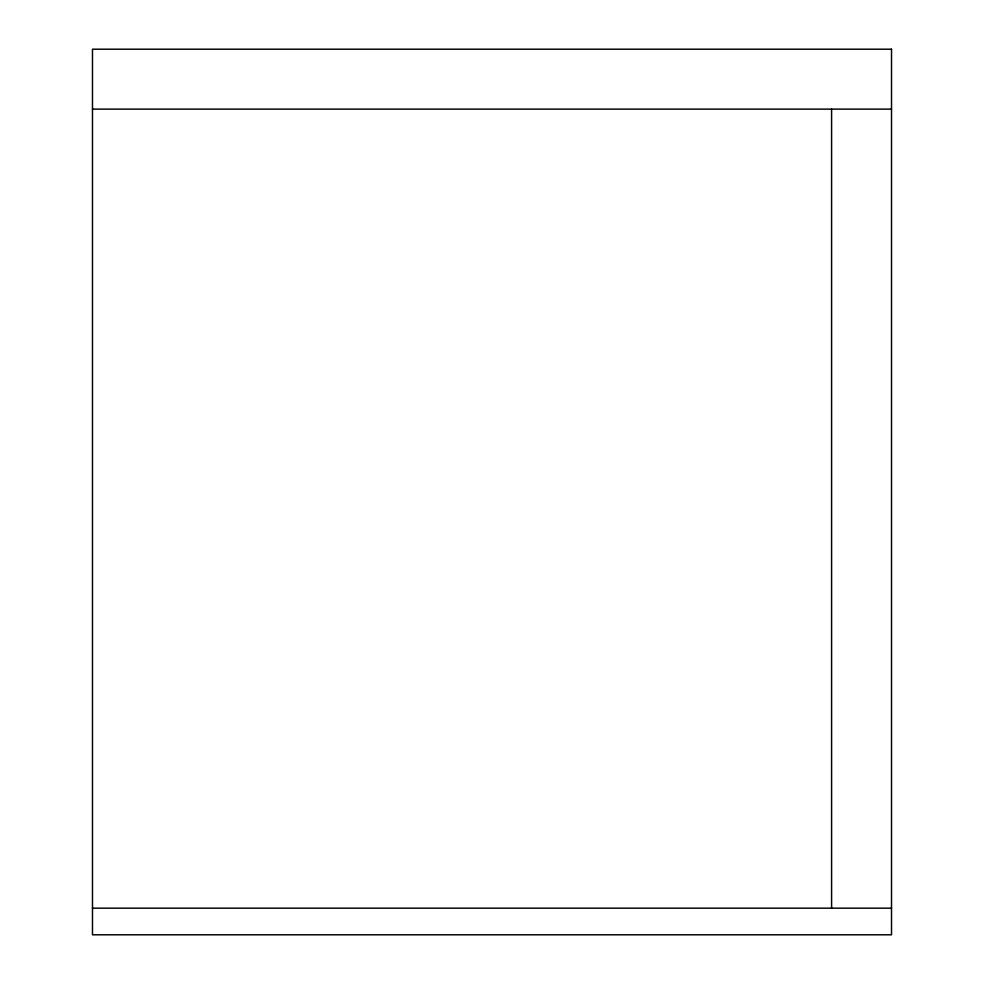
<?xml version="1.0" encoding="UTF-8"?>
<svg xmlns="http://www.w3.org/2000/svg" width="984" height="984" viewBox="0 0 984 984"><rect width="100%" height="100%" fill="white"/><g stroke="black" fill="none" stroke-linecap="round" stroke-linejoin="round"><path stroke-width="1.48" d="M92.484 109.126L891.516 109.126M92.484 908.171L891.516 908.171M831.591 109.126L831.591 908.171M891.516 49.2L92.484 49.2L92.484 934.8L891.516 934.8L891.516 49.2"/></g></svg>
